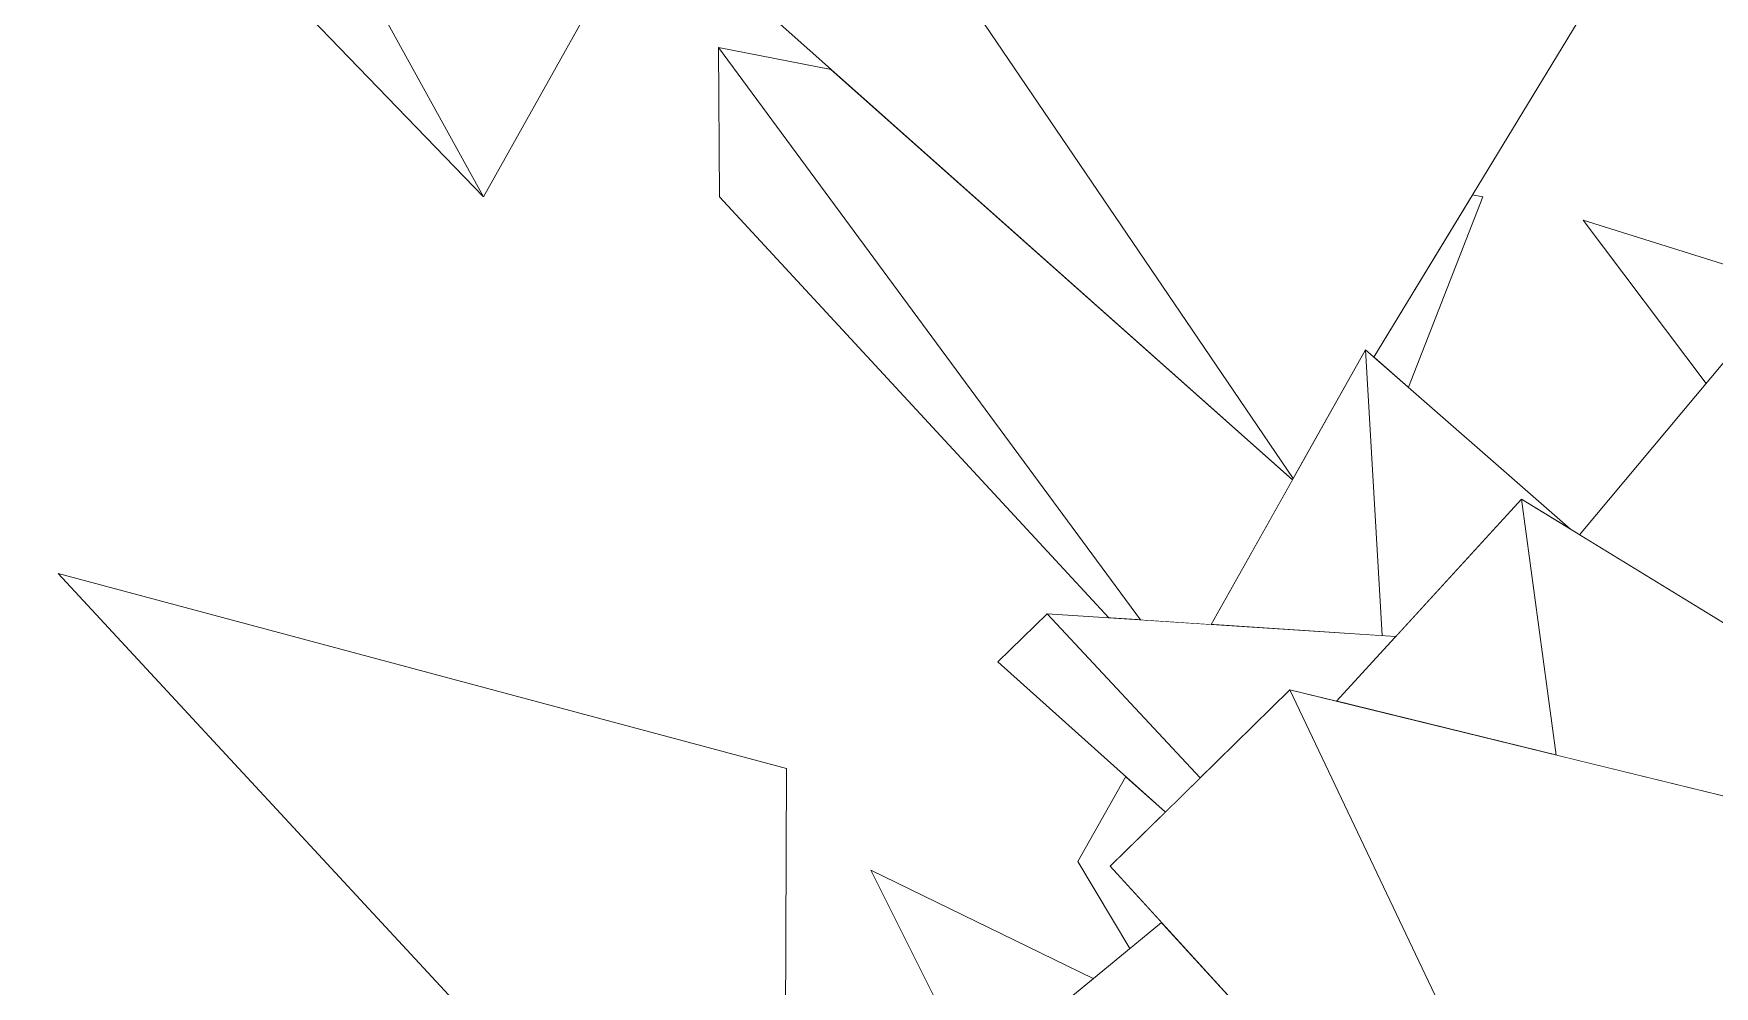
# Model space of a CAD drawing. Header units: millimetres. Extents: x -9413 to 8527, y -300 to 11224.
# Drawn here: x -4036 to -3416, y 3392 to 3743 of the extents above; entities that cross this region are included whole.
import ezdxf

# ---------------------------------------------------------------- set-up
doc = ezdxf.new("R2010")
doc.units = ezdxf.units.MM
doc.header["$MEASUREMENT"] = 0
doc.linetypes.add('Wipeout_Contour', pattern=[1000, 0, -1000])
doc.layers.add('Interior - Furniture', color=7, linetype='Continuous')
doc.layers.add('Interior - Furniture _Pen_No__4', color=7, linetype='Continuous', lineweight=20, true_color=0x029e21)

# ---------------------------------------------------------------- blocks, each defined once
blk = doc.blocks.new('Section Elem_40_6')
at = {"color": 254, "linetype": 'Wipeout_Contour', "lineweight": 0, "ltscale": 32505.20526}
blk.add_wipeout([(-3921.64, 3777.33), (-3869.53, 3682.91), (-3812.57, 3784.82), (-3866.19, 3846.93), (-3895.64, 3786.54), (-3908.77, 3811.36)], dxfattribs=at).dxf.layer = 'Interior - Furniture'
at = {"color": 254, "linetype": 'Wipeout_Contour', "lineweight": 0, "ltscale": 20724.812304}
blk.add_wipeout([(-3627.3, 3526.96), (-3782.93, 3738.01), (-3782.54, 3682.93), (-3638.89, 3527.71)], dxfattribs=at).dxf.layer = 'Interior - Furniture'
at = {"color": 254, "linetype": 'Wipeout_Contour', "lineweight": 0, "ltscale": 20283.037701}
blk.add_wipeout([(-3541.15, 3623.88), (-3528.44, 3612.75), (-3501.02, 3682.93), (-3504.82, 3683.68)], dxfattribs=at).dxf.layer = 'Interior - Furniture'
at = {"color": 254, "linetype": 'Wipeout_Contour', "lineweight": 0, "ltscale": 15037.215224}
blk.add_wipeout([(-3726.73, 3434.67), (-3688.56, 3358.5), (-3644.67, 3394.65)], dxfattribs=at).dxf.layer = 'Interior - Furniture'
at = {"color": 254, "linetype": 'Wipeout_Contour', "lineweight": 0, "ltscale": 32690.360584}
blk.add_wipeout([(-3932.92, 3754.63), (-4035.53, 3854.83), (-3869.53, 3682.91), (-3921.64, 3777.33), (-3925.94, 3765.98), (-3927.88, 3770.36)], dxfattribs=at).dxf.layer = 'Interior - Furniture'
at = {"color": 254, "linetype": 'Wipeout_Contour', "lineweight": 0, "ltscale": 25755.675212}
blk.add_wipeout([(-3741.38, 3729.89), (-3782.93, 3738.01), (-3627.3, 3526.96), (-3601.2, 3525.25), (-3571.22, 3578.59)], dxfattribs=at).dxf.layer = 'Interior - Furniture'
at = {"color": 254, "linetype": 'Wipeout_Contour', "lineweight": 0, "ltscale": 30000.59126}
blk.add_wipeout([(-3632.71, 3469.19), (-3650.33, 3437.82), (-3631.15, 3405.78), (-3619.52, 3415.36), (-3638.42, 3436.05), (-3618.06, 3456.06)], dxfattribs=at).dxf.layer = 'Interior - Furniture'
at = {"layer": 'Interior - Furniture _Pen_No__4', "linetype": 'Continuous'}
for p, q in [((-3869.53, 3682.91), (-4035.53, 3854.83)), ((-3869.53, 3682.91), (-3812.57, 3784.82)), ((-3921.64, 3777.33), (-3869.53, 3682.91)), ((-3782.54, 3682.93), (-3782.93, 3738.01))]:
    blk.add_line(p, q, dxfattribs=at)
at = {"color": 254, "linetype": 'Wipeout_Contour', "lineweight": 0, "ltscale": 26056.294148}
blk.add_wipeout([(-3767.22, 3771.17), (-3769.17, 3754.6), (-3571.22, 3578.59), (-3570.92, 3579.12), (-3707.12, 3779.49)], dxfattribs=at).dxf.layer = 'Interior - Furniture'
at = {"color": 254, "linetype": 'Wipeout_Contour', "lineweight": 0, "ltscale": 15453.219366}
blk.add_wipeout([(-3758.6, 3255.14), (-3757.86, 3472.13), (-4026.51, 3544.07)], dxfattribs=at).dxf.layer = 'Interior - Furniture'
at = {"color": 254, "linetype": 'Wipeout_Contour', "lineweight": 0, "ltscale": 34005.226954}
blk.add_wipeout([(-3619.52, 3415.36), (-3705.92, 3344.19), (-3515.19, 3100.69), (-3527.48, 3228.53), (-3580.06, 3291.49), (-3536.08, 3317.97), (-3536.73, 3324.75)], dxfattribs=at).dxf.layer = 'Interior - Furniture'
at = {"layer": 'Interior - Furniture _Pen_No__4', "linetype": 'Continuous'}
for p, q in [((-3741.38, 3729.89), (-3782.93, 3738.01)), ((-3757.86, 3472.13), (-4026.51, 3544.07)), ((-4026.51, 3544.07), (-3758.6, 3255.14)), ((-3758.6, 3255.14), (-3757.86, 3472.13)), ((-3644.67, 3394.65), (-3726.73, 3434.67)), ((-3726.73, 3434.67), (-3688.56, 3358.5))]:
    blk.add_line(p, q, dxfattribs=at)
at = {"color": 254, "linetype": 'Wipeout_Contour', "lineweight": 0, "ltscale": 25599.278689}
blk.add_wipeout([(-3453.16, 3768.7), (-3707.12, 3779.49), (-3570.92, 3579.12), (-3544.25, 3626.59), (-3541.15, 3623.88)], dxfattribs=at).dxf.layer = 'Interior - Furniture'
at = {"layer": 'Interior - Furniture _Pen_No__4', "linetype": 'Continuous'}
blk.add_line((-3501.02, 3682.93), (-3504.82, 3683.68), dxfattribs=at)
at = {"color": 254, "linetype": 'Wipeout_Contour', "lineweight": 0, "ltscale": 24531.325595}
blk.add_wipeout([(-3406.14, 3629.04), (-3465.34, 3558.34), (-3344.66, 3484.51), (-3345.87, 3538.99), (-3350.24, 3557.2)], dxfattribs=at).dxf.layer = 'Interior - Furniture'
at = {"color": 254, "linetype": 'Wipeout_Contour', "lineweight": 0, "ltscale": 15101.918848}
blk.add_wipeout([(-3544.25, 3626.59), (-3601.2, 3525.25), (-3538.06, 3521.14)], dxfattribs=at).dxf.layer = 'Interior - Furniture'
at = {"layer": 'Interior - Furniture _Pen_No__4', "linetype": 'Continuous'}
for p, q in [((-3707.12, 3779.49), (-3570.92, 3579.12)), ((-3571.22, 3578.59), (-3769.17, 3754.6))]:
    blk.add_line(p, q, dxfattribs=at)
at = {"color": 254, "linetype": 'Wipeout_Contour', "lineweight": 0, "ltscale": 25011.533591}
blk.add_wipeout([(-3544.25, 3626.59), (-3538.06, 3521.14), (-3533.1, 3520.82), (-3486.76, 3571.45), (-3468.65, 3560.37)], dxfattribs=at).dxf.layer = 'Interior - Furniture'
at = {"layer": 'Interior - Furniture _Pen_No__4', "linetype": 'Continuous'}
blk.add_line((-3528.44, 3612.75), (-3501.02, 3682.93), dxfattribs=at)
at = {"color": 254, "linetype": 'Wipeout_Contour', "lineweight": 0, "ltscale": 42987.821137}
blk.add_wipeout([(-3258.07, 3431.53), (-3486.76, 3571.45), (-3473.95, 3477.09), (-3306.79, 3436.05), (-3371.81, 3323.92), (-3356.48, 3299.2), (-3331.14, 3333.28), (-3332.2, 3336.3), (-3331.09, 3333.34)], dxfattribs=at).dxf.layer = 'Interior - Furniture'
at = {"color": 254, "linetype": 'Wipeout_Contour', "lineweight": 0, "ltscale": 34667.038598}
blk.add_wipeout([(-3464, 3674.35), (-3418.6, 3614.15), (-3406.14, 3629.04), (-3350.24, 3557.2), (-3351.47, 3562.31), (-3370.13, 3585.71), (-3372.59, 3645.72)], dxfattribs=at).dxf.layer = 'Interior - Furniture'
at = {"color": 254, "linetype": 'Wipeout_Contour', "lineweight": 0, "ltscale": 14893.051381}
blk.add_wipeout([(-3486.76, 3571.45), (-3554.92, 3496.97), (-3473.95, 3477.09)], dxfattribs=at).dxf.layer = 'Interior - Furniture'
at = {"layer": 'Interior - Furniture _Pen_No__4', "linetype": 'Continuous'}
for p, q in [((-3541.15, 3623.88), (-3453.16, 3768.7)), ((-3372.59, 3645.72), (-3464, 3674.35)), ((-3464, 3674.35), (-3418.6, 3614.15)), ((-3465.34, 3558.34), (-3406.12, 3629.05)), ((-3468.65, 3560.37), (-3544.25, 3626.59))]:
    blk.add_line(p, q, dxfattribs=at)
at = {"color": 254, "linetype": 'Wipeout_Contour', "lineweight": 0, "ltscale": 14475.435119}
blk.add_wipeout([(-3435.56, 3214.01), (-3306.79, 3436.05), (-3572.16, 3501.2)], dxfattribs=at).dxf.layer = 'Interior - Furniture'
at = {"color": 254, "linetype": 'Wipeout_Contour', "lineweight": 0, "ltscale": 14710.946305}
blk.add_wipeout([(-3435.56, 3214.01), (-3572.16, 3501.2), (-3638.42, 3436.05)], dxfattribs=at).dxf.layer = 'Interior - Furniture'
at = {"layer": 'Interior - Furniture _Pen_No__4', "linetype": 'Continuous'}
for p, q in [((-3258.07, 3431.53), (-3486.76, 3571.45)), ((-3486.76, 3571.45), (-3473.95, 3477.09)), ((-3631.15, 3405.78), (-3650.33, 3437.82)), ((-3435.56, 3214.01), (-3638.42, 3436.05)), ((-3705.92, 3344.19), (-3619.52, 3415.36))]:
    blk.add_line(p, q, dxfattribs=at)
at = {"color": 254, "linetype": 'Wipeout_Contour', "lineweight": 0, "ltscale": 20178.500166}
blk.add_wipeout([(-3661.72, 3529.2), (-3679.88, 3511.5), (-3618.06, 3456.06), (-3605.23, 3468.68)], dxfattribs=at).dxf.layer = 'Interior - Furniture'
at = {"color": 254, "linetype": 'Wipeout_Contour', "lineweight": 0, "ltscale": 25065.506962}
blk.add_wipeout([(-3661.72, 3529.2), (-3605.23, 3468.68), (-3572.16, 3501.2), (-3554.92, 3496.97), (-3533.1, 3520.82)], dxfattribs=at).dxf.layer = 'Interior - Furniture'
at = {"layer": 'Interior - Furniture _Pen_No__4', "linetype": 'Continuous'}
for p, q in [((-3782.93, 3738.01), (-3627.3, 3526.96)), ((-3638.89, 3527.71), (-3782.54, 3682.93)), ((-3601.2, 3525.25), (-3544.25, 3626.59)), ((-3544.25, 3626.59), (-3538.06, 3521.14)), ((-3554.92, 3496.97), (-3486.76, 3571.45)), ((-3679.88, 3511.5), (-3661.72, 3529.2)), ((-3661.72, 3529.2), (-3605.23, 3468.68)), ((-3533.1, 3520.82), (-3661.72, 3529.2)), ((-3618.06, 3456.06), (-3679.88, 3511.5)), ((-3638.42, 3436.05), (-3572.16, 3501.2)), ((-3306.79, 3436.05), (-3572.16, 3501.2)), ((-3572.16, 3501.2), (-3435.56, 3214.01)), ((-3650.33, 3437.82), (-3632.71, 3469.19))]:
    blk.add_line(p, q, dxfattribs=at)

msp = doc.modelspace()

# ---------------------------------------------------------------- block references
at = {"layer": 'Interior - Furniture'}
msp.add_blockref('Section Elem_40_6', (0, 0), dxfattribs=at)

doc.saveas('drawing.dxf')
